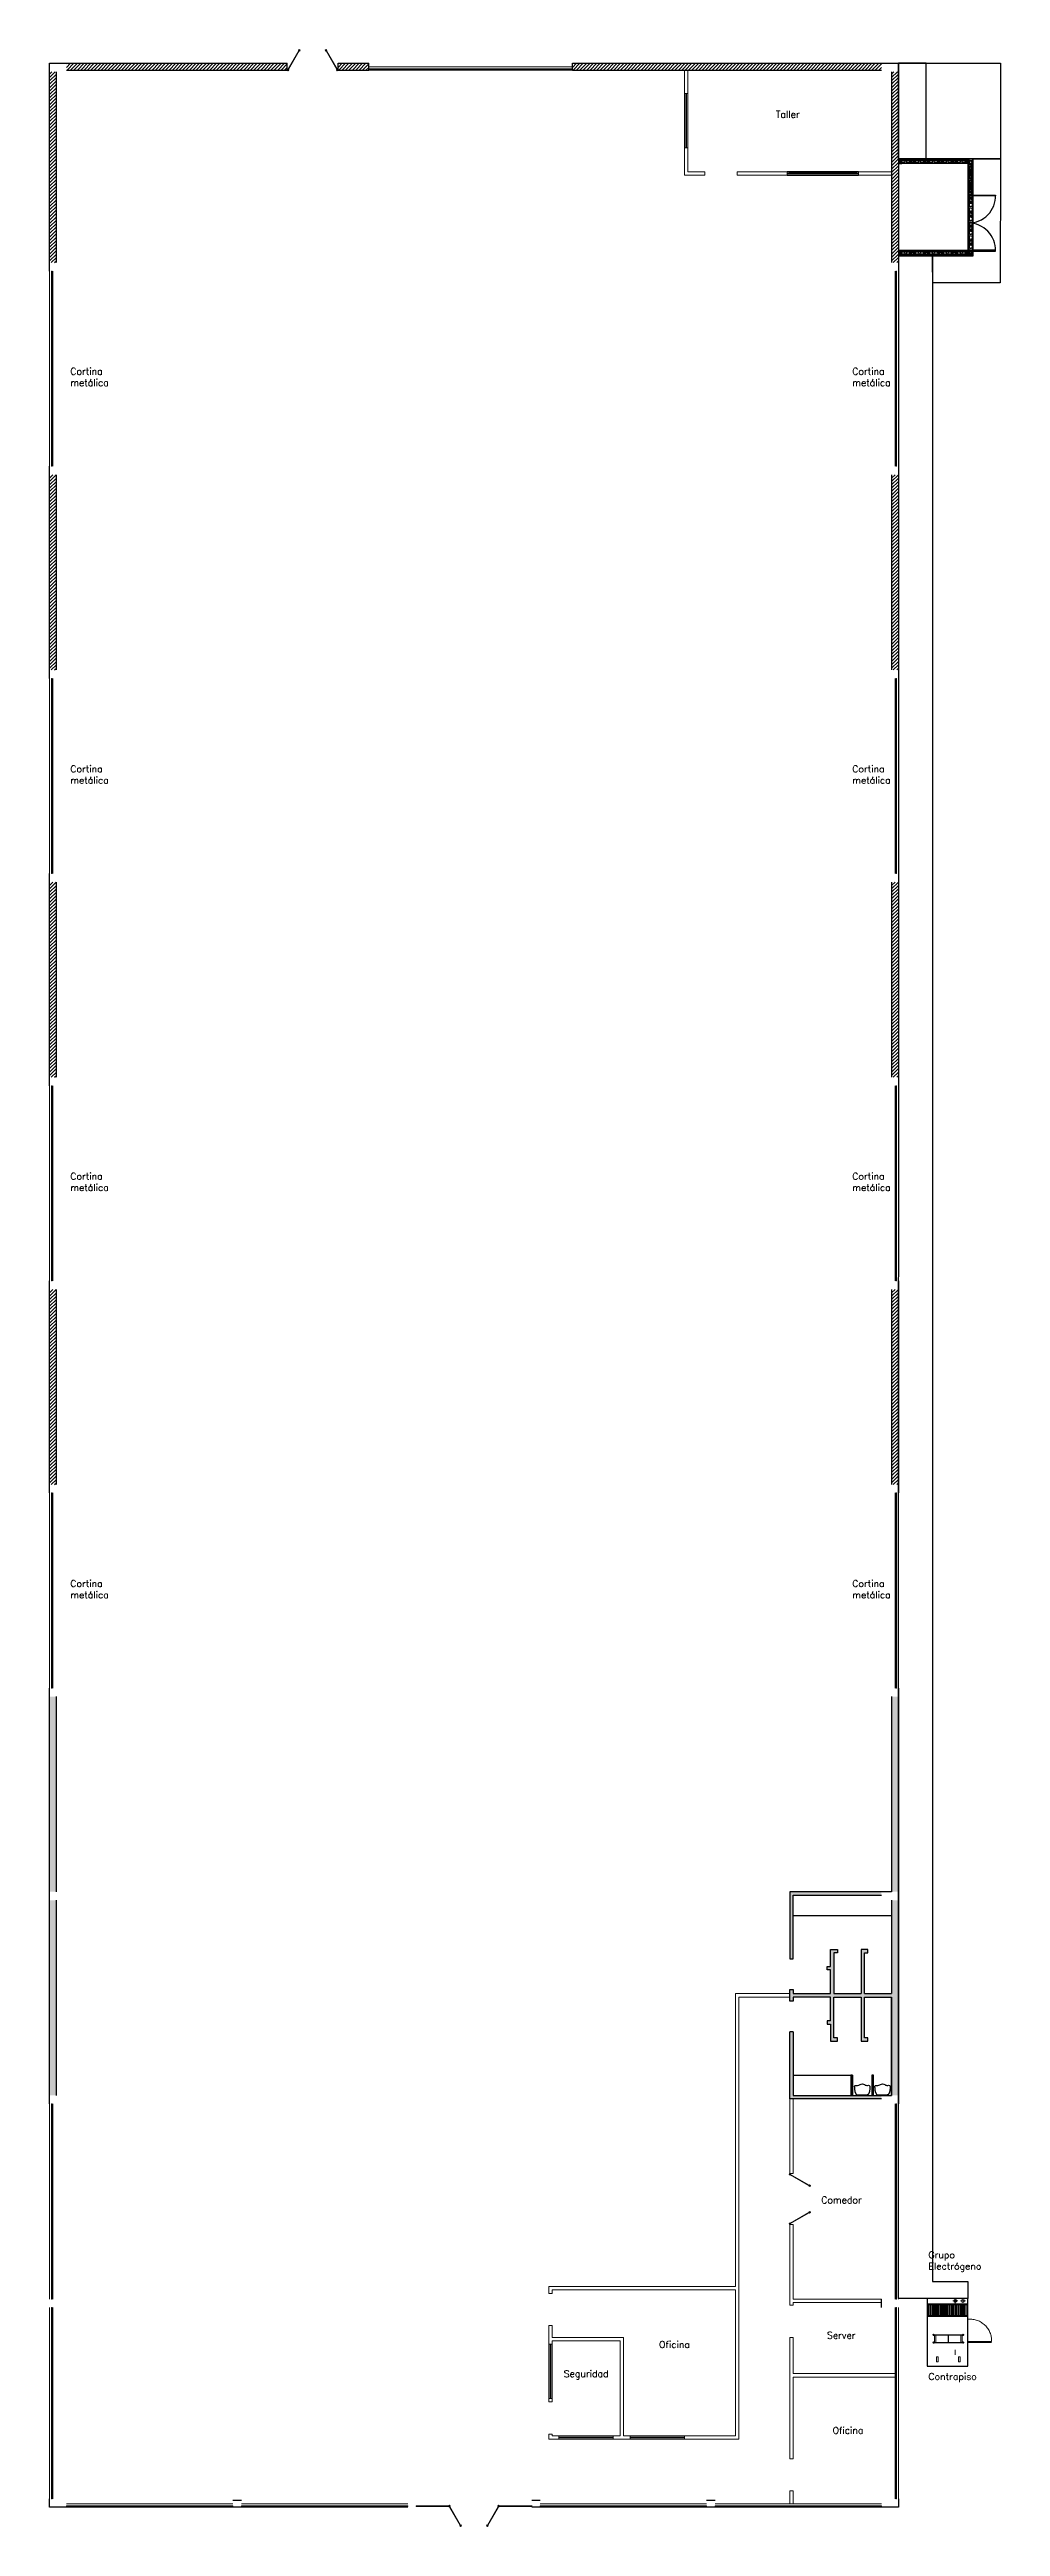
# Model space of a CAD drawing. Header units: millimetres. Extents: x 104.6 to 132.6, y 60.3 to 133.3.
import ezdxf

# ---------------------------------------------------------------- set-up
doc = ezdxf.new("R2010")
doc.units = ezdxf.units.MM
doc.linetypes.add('LÍNEAS_OCULTAS2', pattern=[0.1875, 0.125, -0.0625])
for name, color, linetype, lineweight in [('Bloque de Hormigón', 253, 'Continuous', 5), ('CARPINTERIA', 3, 'Continuous', 15), ('DURLOCK', 30, 'Continuous', 15), ('HATCH LOTE VECINO', 252, 'Continuous', 15), ('Leyendas', 151, 'Continuous', 15)]:
    doc.layers.add(name, color=color, linetype=linetype, lineweight=lineweight)
for name, color, linetype in [('Hatch rejas', 253, 'Continuous'), ('HERRERÍA', 3, 'Continuous'), ('MOBILIARIO', 253, 'Continuous'), ('MUROS', 7, 'Continuous')]:
    doc.layers.add(name, color=color, linetype=linetype)
doc.styles.get("Standard").update_dxf_attribs({"font": 'txt.shx'})
pattern_1 = [(0, (-544.30457, -217.501795), (0, 0.03175), []), (60, (-544.30457, -217.501795), (-0.0274963066, 0.015875), []), (120, (-544.30457, -217.501795), (-0.0274963066, -0.015875), [])]

# ---------------------------------------------------------------- blocks, each defined once
blk = doc.blocks.new('urinario_05')
at = {"layer": 'MOBILIARIO'}
for points in [[(-14.429861, -5.630866), (-14.289612, -2.80227), (-14.120809, -0.314337), (-13.924548, 1.868972), (-13.701923, 3.783698), (-13.45403, 5.46588), (-13.181964, 6.951558), (-12.886822, 8.276773), (-12.569698, 9.477565), (-12.232454, 10.584379), (-11.880014, 11.605287), (-11.518069, 12.542766), (-11.152307, 13.399294), (-10.78842, 14.177348), (-10.432098, 14.879406), (-10.08903, 15.507945), (-9.764906, 16.065442), (-9.463978, 16.555077), (-9.18474, 16.982845), (-8.924245, 17.35544), (-8.679549, 17.679557), (-8.447705, 17.961893), (-8.22577, 18.209144), (-8.010796, 18.428005), (-7.799838, 18.625172), (-7.588144, 18.806001), (-7.363732, 18.970492), (-7.11281, 19.117307), (-6.821588, 19.245106), (-6.476278, 19.35255), (-6.063088, 19.4383), (-5.568228, 19.501017), (-5.378462, 19.513343)], [(-5.378462, 19.513343), (24.722451, 19.501017)], [(33.539052, -5.304677), (33.443835, -2.80227), (33.275032, -0.314337), (33.07877, 1.868972), (32.856145, 3.783698), (32.608252, 5.46588), (32.336187, 6.951558), (32.041044, 8.276773), (31.723921, 9.477565), (31.386677, 10.584379), (31.034237, 11.605287), (30.672291, 12.542766), (30.306529, 13.399294), (29.942642, 14.177348), (29.58632, 14.879406), (29.243252, 15.507945), (28.919129, 16.065442), (28.618201, 16.555077), (28.338962, 16.982845), (28.078468, 17.35544), (27.833771, 17.679557), (27.601928, 17.961893), (27.379992, 18.209144), (27.165018, 18.428005), (26.95406, 18.625172), (26.742367, 18.806001), (26.517954, 18.970492), (26.267032, 19.117307), (25.975811, 19.245106), (25.6305, 19.35255), (25.21731, 19.4383), (24.722451, 19.501017)]]:
    blk.add_lwpolyline(points, dxfattribs=at)
blk.add_lwpolyline([(-14.429861, -5.630866, 0.520415), (-8.536823, -9.950993, -0.151702), (-1.06774, -10.49958, 0.059081), (3.728918, -13.173945, 0.243177), (16.679896, -12.625357, -0.213207), (26.136166, -9.745272, 0.594434), (33.539052, -5.304677, -0.234778)], format="xyb", dxfattribs=at)
blk = doc.blocks.new('puertadoble_1.5')
at = {"layer": 'CARPINTERIA'}
for p, q in [((-1.155809, 0.569157), (-1.470809, 0.023561)), ((-1.14888, 0.565157), (-1.46388, 0.019561)), ((-0.35112, 0.565157), (-0.03612, 0.019561)), ((-0.344191, 0.569157), (-0.029191, 0.023561))]:
    blk.add_line(p, q, dxfattribs=at)
for points in [[(-1.4825, 0.030311), (-1.5, 0), (-1.469689, -0.0175), (-1.452189, 0.012811)], [(-1.15, 0.606218), (-1.1675, 0.575907), (-1.137189, 0.558407), (-1.119689, 0.588718)], [(-0.35, 0.606218), (-0.3325, 0.575907), (-0.362811, 0.558407), (-0.380311, 0.588718)], [(-0.0175, 0.030311), (0, 0), (-0.030311, -0.0175), (-0.047811, 0.012811)]]:
    blk.add_lwpolyline(points, close=True, dxfattribs=at)
blk = doc.blocks.new('PAÑO FIJO 2M')
at = {"layer": 'CARPINTERIA', "color": 252}
for points, elevation in [([(8.729064, 0.20564), (3.099064, 0.20564)], 0.001048), ([(8.729064, 0.10564), (3.099064, 0.10564)], 0.001048), ([(8.729064, 0.145637), (3.139064, 0.145637)], 0.001056), ([(8.729064, 0.125637), (3.139064, 0.125637)], 0.001056)]:
    blk.add_lwpolyline(points, dxfattribs=dict(at, elevation=elevation))
at = {"layer": 'CARPINTERIA'}
for points, elevation in [([(3.139064, 0.125637), (3.099064, 0.125637), (3.099064, 0.145637), (3.139064, 0.145637)], 0.001056), ([(8.689064, 0.125637), (8.729064, 0.125637), (8.729064, 0.145637), (8.689064, 0.145637)], 0.001048)]:
    blk.add_lwpolyline(points, close=True, dxfattribs=dict(at, elevation=elevation))
blk = doc.blocks.new('v3_5.75')
at = {"layer": 'CARPINTERIA', "color": 252}
for points in [[(-0.1, 5.75), (-0.1, 0)], [(0, 5.75), (0, 0)]]:
    blk.add_lwpolyline(points, dxfattribs=at)
at = {"layer": 'CARPINTERIA', "color": 252, "elevation": 0.000008}
for points in [[(-0.039997, 5.75), (-0.039997, 0.04)], [(-0.019997, 5.75), (-0.019997, 0.04)]]:
    blk.add_lwpolyline(points, dxfattribs=at)
at = {"layer": 'CARPINTERIA'}
blk.add_lwpolyline([(-0.019997, 5.71), (-0.019997, 5.75), (-0.039997, 5.75), (-0.039997, 5.71)], close=True, dxfattribs=at)
at = {"layer": 'CARPINTERIA', "elevation": 0.000008}
blk.add_lwpolyline([(-0.019997, 0.04), (-0.019997, 0), (-0.039997, 0), (-0.039997, 0.04)], close=True, dxfattribs=at)
blk = doc.blocks.new('v5_6.00')
at = {"layer": 'CARPINTERIA', "color": 252}
for points in [[(0, 0.1), (-6, 0.1)], [(0, 0), (-6, 0)]]:
    blk.add_lwpolyline(points, dxfattribs=at)
at = {"layer": 'CARPINTERIA', "color": 252, "elevation": 0.000008}
for points in [[(0, 0.039997), (-6, 0.039997)], [(0, 0.019997), (-6, 0.019997)], [(-5.96, 0.032997), (-0.04, 0.032997)], [(-5.96, 0.026997), (-0.04, 0.026997)]]:
    blk.add_lwpolyline(points, dxfattribs=at)
at = {"layer": 'CARPINTERIA'}
for points in [[(-5.96, 0.019997), (-6, 0.019997), (-6, 0.039997), (-5.96, 0.039997)], [(-0.04, 0.019997), (0, 0.019997), (0, 0.039997), (-0.04, 0.039997)]]:
    blk.add_lwpolyline(points, close=True, dxfattribs=at)
blk = doc.blocks.new('V1_4.90')
at = {"layer": 'CARPINTERIA', "color": 252}
for points in [[(0, 0.1), (-4.9, 0.1)], [(0, 0), (-4.9, 0)]]:
    blk.add_lwpolyline(points, dxfattribs=at)
at = {"layer": 'CARPINTERIA', "elevation": 0.000008}
blk.add_lwpolyline([(-4.86, 0.019997), (-4.9, 0.019997), (-4.9, 0.039997), (-4.86, 0.039997)], close=True, dxfattribs=at)
at = {"layer": 'CARPINTERIA', "color": 252, "elevation": 0.000008}
for points in [[(-0.04, 0.039997), (-4.86, 0.039997)], [(-0.04, 0.019997), (-4.86, 0.019997)]]:
    blk.add_lwpolyline(points, dxfattribs=at)
at = {"layer": 'CARPINTERIA'}
blk.add_lwpolyline([(-0.04, 0.019997), (0, 0.019997), (0, 0.039997), (-0.04, 0.039997)], close=True, dxfattribs=at)
blk = doc.blocks.new('GE_780')
at = {"color": 253, "linetype": 'LÍNEAS_OCULTAS2', "lineweight": 5, "ltscale": 250}
for p, q in [((-1.868205, 1.125145, -6983.620279), (-1.868205, 1.080145, -6983.620279)), ((-1.721955, 1.125145, -6983.620279), (-1.868205, 1.125145, -6983.620279)), ((-1.721955, 1.080145, -6983.620279), (-1.868205, 1.080145, -6983.620279)), ((-1.721955, 1.125145, -6983.620279), (-1.721955, 1.080145, -6983.620279)), ((-1.868205, 0.430421, -6983.620279), (-1.868205, 0.475421, -6983.620279)), ((-1.721955, 0.475421, -6983.620279), (-1.868205, 0.475421, -6983.620279)), ((-1.721955, 0.430421, -6983.620279), (-1.868205, 0.430421, -6983.620279)), ((-1.721955, 0.430421, -6983.620279), (-1.721955, 0.475421, -6983.620279))]:
    blk.add_line(p, q, dxfattribs=at)
at = {"lineweight": 5}
for p, q in [((-1.308236, 1.191812, -6983.620279), (-1.308236, 0.774823, -6983.620279)), ((-1.308236, 0.357833, -6983.620279), (-1.308236, 0.774823, -6983.620279)), ((-1.297549, 1.191812, -6983.620279), (-1.297549, 0.774823, -6983.620279)), ((-1.297549, 1.181018, -6983.620279), (-1.083236, 1.181018, -6983.620279)), ((-1.297549, 1.14558, -6983.620279), (-1.083236, 1.14558, -6983.620279)), ((-1.297549, 0.781966, -6983.620279), (-1.083236, 0.781966, -6983.620279)), ((-1.297549, 0.357833, -6983.620279), (-1.297549, 0.774823, -6983.620279)), ((-1.297549, 0.767679, -6983.620279), (-1.083236, 0.767679, -6983.620279)), ((-1.083236, 1.191812, -6983.620279), (-1.083236, 0.774823, -6983.620279)), ((-1.083236, 0.357833, -6983.620279), (-1.083236, 0.774823, -6983.620279)), ((-1.072549, 1.191812, -6983.620279), (-1.072549, 0.774823, -6983.620279)), ((-1.072549, 0.357833, -6983.620279), (-1.072549, 0.774823, -6983.620279)), ((-1.659004, 0.574101, -6983.620279), (-1.513184, 0.574101, -6983.620279)), ((-1.32276, 0.338885, -6983.620279), (-1.284774, 0.338885, -6983.620279)), ((-1.302893, 0.314733, -6983.620279), (-1.302893, 0.362921, -6983.620279)), ((-1.297549, 0.404065, -6983.620279), (-1.083236, 0.404065, -6983.620279)), ((-1.297549, 0.368627, -6983.620279), (-1.083236, 0.368627, -6983.620279)), ((-1.096306, 0.338885, -6983.620279), (-1.05832, 0.338885, -6983.620279)), ((-1.077893, 0.319114, -6983.620279), (-1.077893, 0.360001, -6983.620279)), ((-0.146521, 0.571325, -6983.620279), (-0.003942, 0.571325, -6983.620279)), ((-0.0749, 0.648093, -6983.620279), (-0.0749, 0.495868, -6983.620279)), ((-0.0749, 0.418136, -6983.620279), (-0.0749, 0.265911, -6983.620279))]:
    blk.add_line(p, q, dxfattribs=at)
at = {"color": 252, "lineweight": 40}
for p, q in [((-0.170129, 1.307734, 63850.242554), (-0.525296, 1.307734, 63850.242554)), ((-0.170129, 1.246434, 55868.962235), (-0.525296, 1.246434, 55868.962235)), ((-0.170129, 1.185134, 47887.681916), (-0.525296, 1.185134, 47887.681916)), ((-0.170129, 1.123835, 39906.401596), (-0.525296, 1.123835, 39906.401596)), ((-0.170129, 1.062535, 31925.121277), (-0.525296, 1.062535, 31925.121277)), ((-0.170129, 1.001236, 23943.840958), (-0.525296, 1.001236, 23943.840958)), ((-0.170129, 0.939936, 15962.560639), (-0.525296, 0.939936, 15962.560639)), ((-0.170129, 0.878637, 7981.280319), (-0.525296, 0.878637, 7981.280319)), ((-0.170129, 0.817337), (-0.525296, 0.817337)), ((-0.170129, 0.756038), (-0.525296, 0.756038)), ((-0.170129, 0.686246, 7981.280319), (-0.525296, 0.686246, 7981.280319)), ((-0.170129, 0.623433), (-0.525296, 0.623433)), ((-0.170129, 0.553641), (-0.525296, 0.553641)), ((-0.170129, 0.490827), (-0.525296, 0.490827)), ((-0.170129, 0.421063), (-0.525296, 0.421063)), ((-0.170129, 0.358222), (-0.525296, 0.358222)), ((-0.170129, 0.295381), (-0.525296, 0.295381))]:
    blk.add_line(p, q, dxfattribs=at)
at = {"color": 1, "linetype": 'LÍNEAS_OCULTAS2', "lineweight": 5, "ltscale": 350}
for p, q in [((-1.303713, 0.2), (-1.303713, -0.4975)), ((-1.266213, 0.2), (-1.266213, -0.4975))]:
    blk.add_line(p, q, dxfattribs=at)
blk.add_lwpolyline([(0, 0.2), (0, 1.4), (-2, 1.4), (-2, 0.2)], close=True)
at = {"lineweight": 5, "elevation": -6983.620279}
for points in [[(-1.285539, 1.21076), (-1.294216, 1.225788), (-1.311569, 1.225788), (-1.320246, 1.21076), (-1.311569, 1.195732), (-1.294216, 1.195732)], [(-1.060539, 1.21076), (-1.069216, 1.225788), (-1.086569, 1.225788), (-1.095246, 1.21076), (-1.086569, 1.195732), (-1.069216, 1.195732)], [(-1.285539, 0.338885), (-1.294216, 0.323857), (-1.311569, 0.323857), (-1.320246, 0.338885), (-1.311569, 0.353913), (-1.294216, 0.353913)], [(-1.060539, 0.338885), (-1.069216, 0.323857), (-1.086569, 0.323857), (-1.095246, 0.338885), (-1.086569, 0.353913), (-1.069216, 0.353913)]]:
    blk.add_lwpolyline(points, close=True, dxfattribs=at)
at = {"color": 252, "lineweight": 40, "elevation": -7981.280319}
blk.add_lwpolyline([(-0.170129, 1.369665), (-0.170129, 0.220507), (-0.525296, 0.220507), (-0.525296, 1.369665)], close=True, dxfattribs=at)
at = {"lineweight": 5}
for centre, radius in [((-1.302893, 1.21076, -6983.620279), 0.019688), ((-1.302893, 1.21076, -6983.620279), 0.009844), ((-1.077893, 1.21076, -6983.620279), 0.019688), ((-1.077893, 1.21076, -6983.620279), 0.009844), ((-1.302893, 0.338885, -6983.620279), 0.019688), ((-1.302893, 0.338885, -6983.620279), 0.009844), ((-1.302893, 0.338885, -6983.620279), 0.009844), ((-1.077893, 0.338885, -6983.620279), 0.019688), ((-1.077893, 0.338885, -6983.620279), 0.009844), ((-1.077893, 0.338885, -6983.620279), 0.009844), ((-0.0749, 0.571325, -6983.620279), 0.04275), ((-0.0749, 0.346325, -6983.620279), 0.04275), ((-0.0749, 0.571325, -6983.620279), 0.041625), ((-0.0749, 0.346325, -6983.620279), 0.041625)]:
    blk.add_circle(centre, radius, dxfattribs=at)
at = {"color": 252, "linetype": 'LÍNEAS_OCULTAS2', "lineweight": 5, "ltscale": 350}
blk.add_arc((-1.245718, 0.1337), 0.631533, 268.140208, 4.693472, dxfattribs=at)
blk = doc.blocks.new('bloque_H°')
at = {"color": 0}
for p, q in [((-0.4, 0.2), (0, 0.2)), ((-0.4, 0.16), (-0.4, 0.2)), ((-0.4, 0.2), (0, 0.2)), ((-0.4, 0.182), (0, 0.182)), ((-0.4, 0.18), (-0.4, 0.16)), ((-0.4, 0.178), (0, 0.178)), ((-0.4, 0.16), (-0.395, 0.16)), ((-0.4, 0.06), (-0.4, 0.1)), ((-0.4, 0.08), (-0.4, 0.1)), ((-0.4, 0.1), (-0.395, 0.1)), ((0, 0.082), (-0.4, 0.082)), ((0, 0.078), (-0.4, 0.078)), ((0, 0.06), (-0.4, 0.06)), ((-0.356, 0.082), (-0.356, 0.178)), ((-0.354, 0.082), (-0.354, 0.178)), ((-0.335, 0.136775), (-0.335, 0.121096)), ((-0.234981, 0.156076), (-0.291216, 0.170655)), ((-0.234981, 0.103924), (-0.291216, 0.089345)), ((-0.22, 0.13932), (-0.22, 0.122398)), ((-0.18, 0.13932), (-0.18, 0.122398)), ((-0.165019, 0.156076), (-0.108784, 0.170655)), ((-0.165019, 0.103924), (-0.108784, 0.089345)), ((-0.065, 0.136775), (-0.065, 0.121096)), ((-0.046, 0.082), (-0.046, 0.178)), ((-0.044, 0.082), (-0.044, 0.178)), ((-0.025, 0.14), (-0.025, 0.12)), ((-0.005, 0.16), (0, 0.16)), ((-0.005, 0.1), (0, 0.1)), ((0, 0.2), (0, 0.16)), ((0, 0.1), (0, 0.06))]:
    blk.add_line(p, q, dxfattribs=at)
blk.add_lwpolyline([(-0.375, 0.14), (-0.375, 0.12)], dxfattribs=at)
for centre in [(-0.309314, 0.146788), (-0.309314, 0.117159), (-0.090686, 0.146788), (-0.090686, 0.117159)]:
    blk.add_circle(centre, 0.004, dxfattribs=at)
for centre, radius, start, end in [((-0.395, 0.14), 0.02, 0, 90), ((-0.395, 0.12), 0.02, 270, 0), ((-0.3, 0.136775), 0.035, 75.465545, 180), ((-0.3, 0.123225), 0.035, 180, 284.534455), ((-0.24, 0.136716), 0.02, 0, 75.465545), ((-0.24, 0.123284), 0.02, 284.534455, 0), ((-0.16, 0.136716), 0.02, 104.534455, 180), ((-0.16, 0.123284), 0.02, 180, 255.465545), ((-0.1, 0.136775), 0.035, 360, 104.534455), ((-0.1, 0.123225), 0.035, 255.465545, 0), ((-0.005, 0.14), 0.02, 90, 180), ((-0.005, 0.12), 0.02, 180, 270)]:
    blk.add_arc(centre, radius, start, end, dxfattribs=at)
blk = doc.blocks.new('recinto_residuos')
at = {"layer": 'Bloque de Hormigón'}
h = blk.add_hatch(dxfattribs=at)
h.set_pattern_fill('ANGLE', color=252)
h.set_pattern_definition([(0, (-544.3046, -217.502), (0, 6.985), [5.08, -1.905]), (90, (-544.3046, -217.502), (-6.985, 4e-16), [5.08, -1.905])])
h.paths.add_polyline_path([(-0.01, 0.04), (0.09, 0.04), (0.09, 0.14), (-0.01, 0.14)])
h.paths.add_polyline_path([(2.05, 0.04), (2.15, 0.04), (2.15, 0.14), (2.05, 0.14)])
h.paths.add_polyline_path([(2.05, 2.72), (2.15, 2.72), (2.15, 2.82), (2.05, 2.82)])
h.paths.add_polyline_path([(2.05, 1.79), (2.15, 1.79), (2.15, 1.89), (2.05, 1.89)])
h.paths.add_polyline_path([(-0.01, 2.72), (0.09, 2.72), (0.09, 2.82), (-0.01, 2.82)])
at = {"layer": 'Hatch rejas'}
h = blk.add_hatch(dxfattribs=at)
h.set_pattern_fill('NET3', color=252, scale=0.01)
h.set_pattern_definition([(0, (-544.30457, -214.741795), (0, 0.03175), []), (60, (-544.30457, -214.741795), (-0.0274963066, 0.015875), []), (120, (-544.30457, -214.741795), (-0.0274963066, -0.015875), [])])
h.paths.add_polyline_path([(0.09, 2.82), (2.05, 2.82), (2.05, 2.8), (0.09, 2.8)])
h = blk.add_hatch(dxfattribs=at)
h.set_pattern_fill('NET3', color=252, scale=0.01)
h.set_pattern_definition(pattern_1)
h.paths.add_polyline_path([(2.125, 1.89), (2.15, 1.89), (2.15, 2.72), (2.125, 2.72)])
h = blk.add_hatch(dxfattribs=at)
h.set_pattern_fill('NET3', color=252, scale=0.01)
h.set_pattern_definition(pattern_1)
h.paths.add_polyline_path([(0.09, 0.06), (2.05, 0.06), (2.05, 0.04), (0.09, 0.04)])
at = {"color": 0}
for p, q in [((2.05, 0), (2.05, 0.4)), ((2.05, 0.4), (2.09, 0.4)), ((2.168, 0), (2.05, 0))]:
    blk.add_line(p, q, dxfattribs=at)
at = {"layer": 'Bloque de Hormigón', "color": 254}
for p, q in [((2.05, 2.46), (2.05, 2.86)), ((2.05, 2.86), (2.168, 2.86)), ((2.05, 2.46), (2.05, 2.86)), ((2.09, 2.46), (2.05, 2.46)), ((2.068, 2.46), (2.068, 2.86)), ((2.07, 2.46), (2.09, 2.46)), ((2.072, 2.46), (2.072, 2.86)), ((2.168, 2.816), (2.072, 2.816)), ((2.168, 2.814), (2.072, 2.814)), ((2.168, 2.506), (2.072, 2.506)), ((2.168, 2.504), (2.072, 2.504)), ((2.093924, 2.694981), (2.079345, 2.751216)), ((2.093924, 2.625019), (2.079345, 2.568784)), ((2.09, 2.46), (2.09, 2.465)), ((2.11068, 2.68), (2.127602, 2.68)), ((2.11068, 2.64), (2.127602, 2.64)), ((2.113225, 2.795), (2.128904, 2.795)), ((2.113225, 2.525), (2.128904, 2.525)), ((2.146076, 2.694981), (2.160655, 2.751216)), ((2.146076, 2.625019), (2.160655, 2.568784)), ((2.15, 2.86), (2.19, 2.86)), ((2.15, 2.46), (2.15, 2.465)), ((2.19, 2.46), (2.15, 2.46)), ((2.17, 2.46), (2.15, 2.46)), ((2.168, 2.86), (2.168, 2.46)), ((2.172, 2.86), (2.172, 2.46)), ((2.19, 2.86), (2.19, 2.46)), ((2.05, 0), (2.05, 0.4)), ((2.068, 0), (2.068, 0.4)), ((2.07, 0), (2.09, 0)), ((2.072, 0), (2.072, 0.4)), ((2.168, 0.356), (2.072, 0.356)), ((2.168, 0.354), (2.072, 0.354)), ((2.168, 0.046), (2.072, 0.046)), ((2.168, 0.044), (2.072, 0.044)), ((2.093924, 0.234981), (2.079345, 0.291216)), ((2.093924, 0.165019), (2.079345, 0.108784)), ((2.09, 0.395), (2.09, 0.4)), ((2.11, 0.375), (2.13, 0.375)), ((2.11068, 0.22), (2.127602, 0.22)), ((2.11068, 0.18), (2.127602, 0.18)), ((2.113225, 0.335), (2.128904, 0.335)), ((2.113225, 0.065), (2.128904, 0.065)), ((2.146076, 0.234981), (2.160655, 0.291216)), ((2.146076, 0.165019), (2.160655, 0.108784)), ((2.15, 0.395), (2.15, 0.4)), ((2.15, 0.4), (2.19, 0.4)), ((2.19, 0), (2.15, 0)), ((2.168, 0.4), (2.168, 0)), ((2.172, 0.4), (2.172, 0)), ((2.19, 0.4), (2.19, 0))]:
    blk.add_line(p, q, dxfattribs=at)
blk.add_lwpolyline([(2.05, 2.72), (2.15, 2.72), (2.15, 2.82), (2.05, 2.82)], close=True, dxfattribs=at)
blk.add_lwpolyline([(2.11, 2.485), (2.13, 2.485)], dxfattribs=at)
for centre in [(2.103212, 2.769314), (2.103212, 2.550686), (2.132841, 2.769314), (2.132841, 2.550686), (2.103212, 0.309314), (2.103212, 0.090686), (2.132841, 0.309314), (2.132841, 0.090686)]:
    blk.add_circle(centre, 0.004, dxfattribs=at)
for centre, radius, start, end in [((2.113225, 2.76), 0.035, 90, 194.534455), ((2.113225, 2.56), 0.035, 165.465545, 270), ((2.11, 2.465), 0.02, 90, 180), ((2.113284, 2.7), 0.02, 194.534455, 270), ((2.113284, 2.62), 0.02, 90, 165.465545), ((2.126716, 2.7), 0.02, 270, 345.465545), ((2.126716, 2.62), 0.02, 14.534455, 90), ((2.126775, 2.76), 0.035, 345.465545, 90), ((2.126775, 2.56), 0.035, 270, 14.534455), ((2.13, 2.465), 0.02, 0, 90), ((2.113225, 0.3), 0.035, 90, 194.534455), ((2.113225, 0.1), 0.035, 165.465545, 270), ((2.11, 0.395), 0.02, 180, 270), ((2.113284, 0.24), 0.02, 194.534455, 270), ((2.113284, 0.16), 0.02, 90, 165.465545), ((2.126716, 0.24), 0.02, 270, 345.465545), ((2.126716, 0.16), 0.02, 14.534455, 90), ((2.126775, 0.3), 0.035, 345.465545, 90), ((2.126775, 0.1), 0.035, 270, 14.534455), ((2.13, 0.395), 0.02, 270, 0)]:
    blk.add_arc(centre, radius, start, end, dxfattribs=at)
at = {"layer": 'HERRERÍA'}
for points in [[(-0.01, 2.72), (0.09, 2.72), (0.09, 2.82), (-0.01, 2.82)], [(0.09, 2.82), (2.05, 2.82), (2.05, 2.8), (0.09, 2.8)], [(2.125, 1.89), (2.15, 1.89), (2.15, 2.72), (2.125, 2.72)], [(2.05, 1.79), (2.15, 1.79), (2.15, 1.89), (2.05, 1.89)], [(2.05, 1.79), (2.85, 1.79), (2.85, 1.765), (2.05, 1.765)], [(-0.01, 0.04), (0.09, 0.04), (0.09, 0.14), (-0.01, 0.14)], [(0.09, 0.06), (2.05, 0.06), (2.05, 0.04), (0.09, 0.04)], [(2.05, 0.14), (2.85, 0.14), (2.85, 0.165), (2.05, 0.165)], [(2.05, 0.04), (2.15, 0.04), (2.15, 0.14), (2.05, 0.14)]]:
    blk.add_lwpolyline(points, close=True, dxfattribs=at)
at = {"layer": 'HERRERÍA', "color": 253}
for centre, start, end in [((2.05, 1.765), 270, 1.790785), ((2.05, 0.165), 358.209215, 90)]:
    blk.add_arc(centre, 0.8, start, end, dxfattribs=at)
at = {"layer": 'Bloque de Hormigón', "color": 254}
for p, rotation in [((0, 2.92), 180), ((0.41, 2.92), 180), ((0.82, 2.92), 180), ((1.23, 2.92), 180), ((1.64, 2.92), 180), ((2.25, 2.45), 90), ((2.25, 2.04), 90), ((2.25, 1.63), 90), ((2.25, 1.22), 90), ((2.25, 0.81), 90)]:
    blk.add_blockref('bloque_H°', p, dxfattribs=dict(at, rotation=rotation))
for p in [(0.4, -0.06), (0.81, -0.06), (1.22, -0.06), (1.63, -0.06), (2.04, -0.06)]:
    blk.add_blockref('bloque_H°', p, dxfattribs=at)

msp = doc.modelspace()

# ---------------------------------------------------------------- hatches: boundary and pattern name
at = {"layer": 'MOBILIARIO'}
h = msp.add_hatch(dxfattribs=at)
h.set_pattern_fill('JIS_WOOD', color=251, scale=0.1)
h.set_pattern_definition([(45, (-409.71718, -90.3396), (-0.05, 0.05), [])])
h.paths.add_polyline_path([(129.577, 96.753), (129.377, 96.753), (129.377, 91.003), (129.577, 91.003)])
h.paths.add_polyline_path([(129.577, 108.753), (129.377, 108.753), (129.377, 103.003), (129.577, 103.003)])
h.paths.add_polyline_path([(104.777, 108.753), (104.577, 108.753), (104.577, 103.003), (104.777, 103.003)])
h.paths.add_polyline_path([(104.777, 96.753), (104.577, 96.753), (104.577, 91.003), (104.777, 91.003)])
h.paths.add_polyline_path([(104.777, 120.753), (104.577, 120.753), (104.577, 115.003), (104.777, 115.003)])
h.paths.add_polyline_path([(129.577, 120.753), (129.377, 120.753), (129.377, 115.003), (129.577, 115.003)])
h.paths.add_polyline_path([(129.577, 132.623), (129.377, 132.623), (129.377, 127.003), (129.577, 127.003)])
h.paths.add_polyline_path([(129.077, 132.873), (119.977, 132.873), (119.977, 132.673), (129.077, 132.673)])
h.paths.add_polyline_path([(111.577, 132.873), (105.077, 132.873), (105.077, 132.673), (111.577, 132.673)])
h.paths.add_polyline_path([(113.977, 132.873), (113.077, 132.873), (113.077, 132.673), (113.977, 132.673)])
h.paths.add_polyline_path([(104.777, 132.623), (104.577, 132.623), (104.577, 127.003), (104.777, 127.003)])
h = msp.add_hatch(color=251, dxfattribs=at)
h.dxf.hatch_style = 1
h.paths.add_polyline_path([(104.577, 84.753), (104.777, 84.753), (104.777, 79.003), (104.577, 79.003)])
h.paths.add_polyline_path([(104.577, 78.753), (104.777, 78.753), (104.777, 73.003), (104.577, 73.003)])
h.paths.add_polyline_path([(129.377, 78.753), (129.577, 78.753), (129.577, 73.003), (129.377, 73.003), (129.377, 75.903), (128.577, 75.903), (128.577, 74.703), (128.677, 74.703), (128.677, 74.603), (128.477, 74.603), (128.477, 75.903), (127.677, 75.903), (127.677, 74.703), (127.777, 74.703), (127.777, 74.603), (127.577, 74.603), (127.577, 75.103), (127.481, 75.103), (127.481, 75.203), (127.577, 75.203), (127.577, 75.903), (126.477, 75.903), (126.477, 75.779), (126.377, 75.779), (126.377, 76.126), (126.477, 76.126), (126.477, 76.003), (127.577, 76.003), (127.577, 76.703), (127.481, 76.703), (127.481, 76.803), (127.577, 76.803), (127.577, 77.303), (127.777, 77.303), (127.777, 77.203), (127.677, 77.203), (127.677, 76.003), (128.477, 76.003), (128.477, 77.303), (128.677, 77.303), (128.677, 77.203), (128.577, 77.203), (128.577, 76.003), (129.377, 76.003)])
h.paths.add_polyline_path([(129.377, 78.753), (129.577, 78.753), (129.577, 73.003), (129.377, 73.003), (129.377, 75.903), (128.577, 75.903), (128.577, 74.703), (128.677, 74.703), (128.677, 74.603), (128.477, 74.603), (128.477, 75.903), (127.677, 75.903), (127.677, 74.703), (127.777, 74.703), (127.777, 74.603), (127.577, 74.603), (127.577, 75.103), (127.481, 75.103), (127.481, 75.203), (127.577, 75.203), (127.577, 75.903), (126.477, 75.903), (126.477, 75.779), (126.377, 75.779), (126.377, 76.126), (126.477, 76.126), (126.477, 76.003), (127.577, 76.003), (127.577, 76.703), (127.481, 76.703), (127.481, 76.803), (127.577, 76.803), (127.577, 77.303), (127.777, 77.303), (127.777, 77.203), (127.677, 77.203), (127.677, 76.003), (128.477, 76.003), (128.477, 77.303), (128.677, 77.303), (128.677, 77.203), (128.577, 77.203), (128.577, 76.003), (129.377, 76.003)])
h.paths.add_polyline_path([(129.377, 78.753), (129.577, 78.753), (129.577, 73.003), (129.377, 73.003), (129.377, 75.903), (128.577, 75.903), (128.577, 74.703), (128.677, 74.703), (128.677, 74.603), (128.477, 74.603), (128.477, 75.903), (127.677, 75.903), (127.677, 74.703), (127.777, 74.703), (127.777, 74.603), (127.577, 74.603), (127.577, 75.103), (127.481, 75.103), (127.481, 75.203), (127.577, 75.203), (127.577, 75.903), (126.477, 75.903), (126.477, 75.779), (126.377, 75.779), (126.377, 76.126), (126.477, 76.126), (126.477, 76.003), (127.577, 76.003), (127.577, 76.703), (127.481, 76.703), (127.481, 76.803), (127.577, 76.803), (127.577, 77.303), (127.777, 77.303), (127.777, 77.203), (127.677, 77.203), (127.677, 76.003), (128.477, 76.003), (128.477, 77.303), (128.677, 77.303), (128.677, 77.203), (128.577, 77.203), (128.577, 76.003), (129.377, 76.003)])
h.paths.add_polyline_path([(129.377, 84.753), (129.577, 84.753), (129.577, 79.003), (129.377, 79.003)])
h.paths.add_polyline_path([(126.377, 74.876), (126.477, 74.876), (126.477, 73.003), (129.077, 73.003), (129.077, 72.903), (126.377, 72.903)])
h.paths.add_polyline_path([(126.377, 79.003), (129.077, 79.003), (129.077, 78.903), (126.477, 78.903), (126.477, 77.029), (126.471, 77.029), (126.377, 77.029)])

# ---------------------------------------------------------------- linework, layer by layer
at = {"color": 1}
for points in [[(129.577, 132.873), (132.58, 132.873), (132.58, 130.061), (129.577, 130.061)], [(129.577, 130.061), (130.397, 130.061), (130.397, 132.873), (129.577, 132.873)]]:
    msp.add_lwpolyline(points, close=True, dxfattribs=at)
for points in [[(129.577, 127.342), (131.637, 127.342), (131.637, 129.922), (129.577, 129.922)], [(129.577, 127.342), (131.637, 127.342), (131.637, 129.922), (129.577, 129.922)], [(129.577, 127.372), (131.627, 127.372), (131.627, 129.922), (129.577, 129.922)]]:
    msp.add_lwpolyline(points, close=True)
for points in [[(130.577, 126.722), (130.577, 127.202), (131.777, 127.202), (131.78, 130.062), (132.58, 130.062), (132.577, 126.402), (130.577, 126.402)], [(130.577, 67.525), (131.622, 67.525), (131.622, 67.025), (130.422, 67.025), (129.577, 67.025), (129.587, 127.202), (130.577, 127.202), (130.577, 67.525), (131.622, 67.525), (131.622, 67.025)]]:
    msp.add_lwpolyline(points, dxfattribs=at)
at = {"layer": 'CARPINTERIA'}
for points in [[(123.317, 131.986), (123.337, 131.986), (123.337, 131.936), (123.317, 131.936)], [(123.317, 130.386), (123.337, 130.386), (123.337, 130.436), (123.317, 130.436)], [(126.301, 129.613), (126.301, 129.633), (126.351, 129.633), (126.351, 129.613)], [(128.401, 129.613), (128.401, 129.633), (128.351, 129.633), (128.351, 129.613)], [(119.337, 65.673), (119.317, 65.673), (119.317, 65.623), (119.337, 65.623)], [(119.337, 64.073), (119.317, 64.073), (119.317, 64.123), (119.337, 64.123)], [(119.578, 62.913), (119.578, 62.933), (119.628, 62.933), (119.628, 62.913)], [(121.177, 62.913), (121.177, 62.933), (121.127, 62.933), (121.127, 62.913)], [(121.673, 62.913), (121.673, 62.933), (121.723, 62.933), (121.723, 62.913)], [(123.273, 62.913), (123.273, 62.933), (123.223, 62.933), (123.223, 62.913)], [(115.417, 60.893), (115.377, 60.893), (115.377, 60.913), (115.417, 60.913)], [(118.737, 60.893), (118.777, 60.893), (118.777, 60.913), (118.737, 60.913)]]:
    msp.add_lwpolyline(points, close=True, dxfattribs=at)
at = {"layer": 'CARPINTERIA', "color": 252, "elevation": 0}
for points in [[(116.328, 60.913), (115.377, 60.913)], [(116.339, 60.893), (115.377, 60.893)], [(117.816, 60.893), (118.789, 60.893)], [(117.827, 60.913), (118.789, 60.913)]]:
    msp.add_lwpolyline(points, dxfattribs=at)
at = {"layer": 'DURLOCK'}
for p, q in [((123.277, 131.986), (123.377, 131.986)), ((123.277, 130.386), (123.377, 130.386)), ((124.824, 129.573), (124.824, 129.673)), ((126.301, 129.573), (126.301, 129.673)), ((128.401, 129.573), (128.401, 129.673)), ((119.377, 65.673), (119.277, 65.673)), ((119.377, 64.073), (119.277, 64.073)), ((119.578, 62.873), (119.578, 62.973)), ((121.177, 62.873), (121.177, 62.973)), ((121.673, 62.873), (121.673, 62.973)), ((123.273, 62.873), (123.273, 62.973)), ((126.378, 61.351), (126.378, 60.973)), ((126.378, 61.351), (126.478, 61.351)), ((126.478, 61.351), (126.478, 60.973))]:
    msp.add_line(p, q, dxfattribs=at)
for points in [[(123.277, 132.673), (123.277, 131.986)], [(123.377, 132.673), (123.377, 131.986)], [(123.277, 130.386), (123.277, 129.573)], [(123.377, 130.386), (123.377, 129.673)], [(123.277, 129.573), (123.877, 129.573)], [(123.377, 129.673), (123.877, 129.673)], [(123.877, 129.673), (123.877, 129.573)], [(124.824, 129.673), (126.301, 129.673)], [(124.824, 129.573), (126.301, 129.573)], [(128.401, 129.673), (129.377, 129.673)], [(128.401, 129.573), (129.377, 129.573)], [(126.377, 76.003), (124.777, 76.003), (124.777, 67.373)], [(126.377, 75.903), (124.877, 75.903), (124.877, 62.873)], [(126.377, 72.903), (126.377, 70.703)], [(126.477, 72.903), (126.477, 70.703)], [(126.477, 70.703), (126.377, 70.703)], [(126.377, 69.203), (126.377, 66.826)], [(126.477, 69.203), (126.377, 69.203)], [(126.477, 69.203), (126.477, 67.003)], [(119.277, 67.373), (119.277, 67.171)], [(119.277, 67.373), (124.777, 67.373)], [(119.277, 67.171), (119.377, 67.171)], [(119.377, 67.273), (119.377, 67.171)], [(119.377, 67.273), (124.777, 67.273)], [(124.777, 67.273), (124.777, 62.973)], [(126.477, 66.903), (126.477, 66.826), (126.377, 66.826)], [(129.077, 67.003), (126.477, 67.003)], [(129.077, 66.903), (126.477, 66.903)], [(119.277, 66.224), (119.277, 65.673)], [(119.277, 66.224), (119.377, 66.224)], [(119.377, 66.224), (119.377, 65.873)], [(119.377, 65.873), (121.477, 65.873)], [(119.377, 65.773), (119.377, 65.673)], [(119.377, 65.773), (121.377, 65.773)], [(121.377, 65.773), (121.377, 62.973)], [(121.477, 65.873), (121.477, 62.973)], [(126.477, 65.878), (126.378, 65.878), (126.378, 62.299)], [(126.477, 65.878), (126.477, 64.809)], [(126.477, 64.809), (129.477, 64.809)], [(126.477, 64.709), (126.477, 62.299)], [(126.477, 64.709), (129.477, 64.709)], [(119.277, 64.073), (119.277, 63.976)], [(119.277, 63.976), (119.377, 63.976)], [(119.377, 64.073), (119.377, 63.976)], [(119.277, 63.029), (119.277, 62.873)], [(119.578, 62.973), (119.377, 62.973), (119.377, 63.029), (119.277, 63.029)], [(119.277, 62.873), (119.578, 62.873)], [(121.377, 62.973), (121.177, 62.973)], [(121.177, 62.873), (121.673, 62.873)], [(121.673, 62.973), (121.477, 62.973)], [(124.777, 62.973), (123.273, 62.973)], [(123.273, 62.873), (124.877, 62.873)], [(126.477, 62.299), (126.378, 62.299)]]:
    msp.add_lwpolyline(points, dxfattribs=at)
at = {"layer": 'HATCH LOTE VECINO', "color": 251}
for p, q in [((123.277, 131.986), (123.277, 130.386)), ((123.317, 130.436), (123.317, 131.936)), ((123.337, 130.436), (123.337, 131.936)), ((123.377, 130.386), (123.377, 131.986)), ((119.277, 64.073), (119.277, 65.673)), ((119.317, 64.123), (119.317, 65.623)), ((119.337, 64.123), (119.337, 65.623)), ((119.377, 65.673), (119.377, 64.073)), ((119.578, 62.973), (121.177, 62.973)), ((121.177, 62.873), (119.578, 62.873)), ((119.628, 62.933), (121.127, 62.933)), ((119.628, 62.913), (121.127, 62.913)), ((123.273, 62.973), (121.673, 62.973)), ((121.673, 62.873), (123.273, 62.873)), ((123.223, 62.933), (121.723, 62.933)), ((123.223, 62.913), (121.723, 62.913))]:
    msp.add_line(p, q, dxfattribs=at)
at = {"layer": 'MOBILIARIO', "color": 251}
for p, q in [((128.401, 129.673), (126.301, 129.673)), ((126.301, 129.573), (128.401, 129.573)), ((128.351, 129.633), (126.351, 129.633)), ((128.351, 129.613), (126.351, 129.613))]:
    msp.add_line(p, q, dxfattribs=at)
at = {"layer": 'MOBILIARIO'}
for points in [[(126.477, 78.303), (129.377, 78.303)], [(126.477, 73.603), (128.177, 73.603)], [(128.227, 73.603), (128.227, 73.003)]]:
    msp.add_lwpolyline(points, dxfattribs=at)
for points in [[(128.177, 73.003), (128.227, 73.003), (128.227, 73.603), (128.177, 73.603)], [(128.79, 73.003), (128.84, 73.003), (128.84, 73.603), (128.79, 73.603)]]:
    msp.add_lwpolyline(points, close=True, dxfattribs=at)
at = {"layer": 'MUROS'}
msp.add_line((127.577, 75.203), (127.577, 75.903), dxfattribs=at)
for points in [[(104.577, 126.753), (104.577, 132.873), (111.577, 132.873)], [(111.577, 132.673), (111.577, 132.873)], [(113.077, 132.873), (113.977, 132.873)], [(113.077, 132.673), (113.077, 132.873)], [(113.977, 132.673), (113.977, 132.873)], [(119.977, 132.873), (129.577, 132.873), (129.577, 126.753)], [(119.977, 132.673), (119.977, 132.873)], [(104.777, 127.003), (104.777, 132.623)], [(105.077, 132.673), (111.577, 132.673)], [(113.077, 132.673), (113.977, 132.673)], [(119.977, 132.673), (129.077, 132.673)], [(129.377, 132.623), (129.377, 127.003)], [(104.577, 114.753), (104.577, 121.003)], [(104.777, 115.003), (104.777, 120.753)], [(129.377, 120.753), (129.377, 115.003)], [(129.577, 121.003), (129.577, 114.753)], [(104.577, 102.753), (104.577, 109.003)], [(104.777, 103.003), (104.777, 108.753)], [(129.377, 108.753), (129.377, 103.003)], [(129.577, 109.003), (129.577, 102.753)], [(104.577, 90.753), (104.577, 97.003)], [(104.777, 91.003), (104.777, 96.753)], [(129.377, 96.753), (129.377, 91.003)], [(129.577, 97.003), (129.577, 90.753)], [(104.577, 72.753), (104.577, 85.003)], [(104.777, 79.003), (104.777, 84.753)], [(129.377, 84.753), (129.377, 79.003)], [(129.577, 85.003), (129.577, 72.753)], [(129.377, 79.003), (126.377, 79.003), (126.377, 77.029), (126.477, 77.029), (126.477, 78.903), (129.077, 78.903)], [(104.777, 73.003), (104.777, 78.753)], [(129.377, 78.753), (129.377, 76.003)], [(126.477, 77.013), (126.477, 77.014)], [(127.577, 76.003), (127.577, 76.703), (127.481, 76.703), (127.481, 76.803), (127.577, 76.803), (127.577, 77.303), (127.777, 77.303), (127.777, 77.203), (127.677, 77.203), (127.677, 76.003)], [(128.577, 76.003), (128.577, 77.203), (128.677, 77.203), (128.677, 77.303), (128.477, 77.303), (128.477, 76.003)], [(127.577, 75.903), (126.477, 75.903), (126.477, 75.779), (126.377, 75.779), (126.377, 76.003), (126.377, 76.126), (126.477, 76.126), (126.477, 76.003)], [(126.477, 76.003), (127.577, 76.003)], [(127.577, 75.203), (127.481, 75.203), (127.481, 75.103), (127.577, 75.103), (127.577, 74.603), (127.777, 74.603), (127.777, 74.703), (127.677, 74.703), (127.677, 75.903), (128.477, 75.903), (128.477, 74.603), (128.677, 74.603), (128.677, 74.703), (128.577, 74.703), (128.577, 75.903), (129.377, 75.903)], [(127.677, 76.003), (128.477, 76.003)], [(128.577, 76.003), (129.377, 76.003)], [(129.377, 75.903), (129.377, 73.003)], [(129.377, 73.003), (129.377, 75.903)], [(129.077, 72.903), (126.377, 72.903), (126.377, 74.876)], [(126.477, 74.876), (126.377, 74.876)], [(126.477, 74.876), (126.477, 73.003), (129.377, 73.003)], [(129.077, 66.753), (129.077, 67.003)], [(105.077, 60.873), (104.577, 60.873), (104.577, 61.123)], [(110.227, 61.073), (109.977, 61.073)], [(110.227, 60.873), (109.977, 60.873)], [(119.027, 61.073), (118.777, 61.073)], [(119.027, 60.873), (118.777, 60.873)], [(124.177, 61.073), (123.927, 61.073)], [(124.177, 60.873), (123.927, 60.873)], [(129.577, 61.123), (129.577, 60.873), (129.077, 60.873)]]:
    msp.add_lwpolyline(points, dxfattribs=at)

# ---------------------------------------------------------------- block references
msp.add_blockref('recinto_residuos', (129.587, 127.202))
at = {"rotation": 90}
msp.add_blockref('GE_780', (131.822, 67.025), dxfattribs=at)
at = {"layer": 'CARPINTERIA'}
for name, p in [('v5_6.00', (119.977, 132.673)), ('v3_5.75', (104.677, 121.003)), ('v3_5.75', (104.677, 109.003)), ('v3_5.75', (104.677, 97.003)), ('v3_5.75', (104.677, 85.003)), ('v3_5.75', (104.677, 67.003)), ('V1_4.90', (109.977, 60.873)), ('V1_4.90', (115.127, 60.873)), ('V1_4.90', (123.927, 60.873)), ('V1_4.90', (129.077, 60.873))]:
    msp.add_blockref(name, p, dxfattribs=at)
at = {"layer": 'CARPINTERIA', "xscale": -1}
for p in [(129.477, 121.003), (129.477, 109.003), (129.477, 97.003), (129.477, 85.003), (129.477, 67.003)]:
    msp.add_blockref('v3_5.75', p, dxfattribs=at)
at = {"layer": 'CARPINTERIA', "rotation": 90}
msp.add_blockref('PAÑO FIJO 2M', (104.783, 58.024, -0.001), dxfattribs=at)
at = {"layer": 'CARPINTERIA', "xscale": -1, "rotation": 270}
msp.add_blockref('PAÑO FIJO 2M', (129.372, 58.024, -0.001), dxfattribs=at)
at = {"layer": 'MOBILIARIO', "xscale": -0.009558, "yscale": 0.009558, "zscale": 0.009558, "rotation": 180}
for p in [(128.417, 73.205), (129.013, 73.205)]:
    msp.add_blockref('urinario_05', p, dxfattribs=at)
at = {"layer": 'MUROS'}
msp.add_blockref('puertadoble_1.5', (113.077, 132.673), dxfattribs=at)
at = {"layer": 'MUROS', "rotation": 270}
msp.add_blockref('puertadoble_1.5', (126.377, 69.203), dxfattribs=at)
at = {"layer": 'MUROS', "xscale": -1, "rotation": 180}
msp.add_blockref('puertadoble_1.5', (117.827, 60.912), dxfattribs=at)

# ---------------------------------------------------------------- texts
at = {"layer": 'Leyendas', "char_height": 0.2, "attachment_point": 1}
for s, insert in [('Taller', (125.965, 131.47)), ('Cortina metálica', (105.19, 123.898)), ('Cortina metálica', (128.217, 123.898)), ('Cortina metálica', (105.19, 112.185)), ('Cortina metálica', (128.217, 112.185)), ('Cortina metálica', (105.19, 100.185)), ('Cortina metálica', (128.217, 100.185)), ('Cortina metálica', (105.19, 88.185)), ('Cortina metálica', (128.217, 88.185)), ('Comedor', (127.304, 70.023)), ('Grupo Electrógeno', (130.46, 68.408)), ('Oficina', (122.527, 65.767)), ('Server', (127.474, 66.037)), ('Seguridad', (119.721, 64.904)), ('Contrapiso', (130.46, 64.822)), ('Oficina', (127.637, 63.235))]:
    msp.add_mtext_dynamic_manual_height_columns(s, width=0.04167, gutter_width=12.5, heights=[0], dxfattribs=dict(at, insert=insert))

doc.saveas('drawing.dxf')
